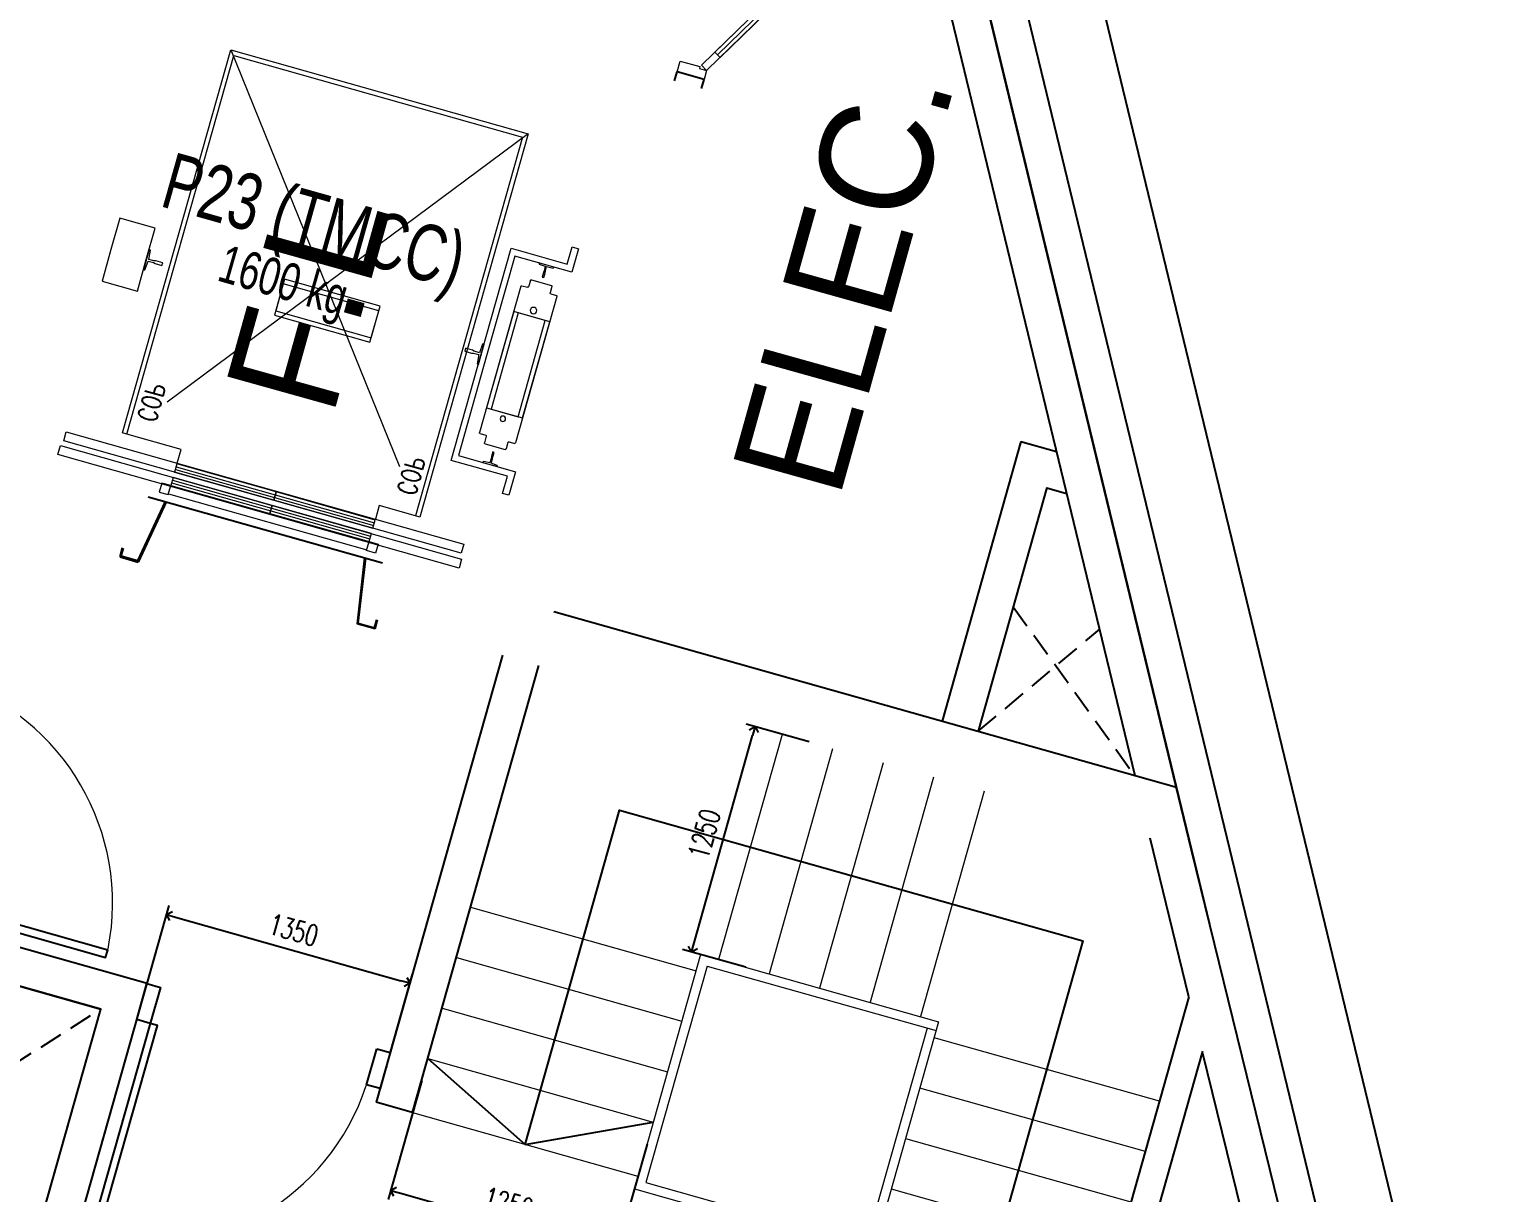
# Model space of a CAD drawing. Header units: millimetres. Extents: x -361675616 to 361246347, y -284141842 to 284396604.
# Drawn here: x -34347 to -26478, y 134293 to 140500 of the extents above; entities that cross this region are included whole.
import ezdxf
from ezdxf.enums import TextEntityAlignment as Align
from ezdxf.xclip import XClip

# ---------------------------------------------------------------- set-up
doc = ezdxf.new("R2010")
doc.units = ezdxf.units.MM
doc.header["$LTSCALE"] = 100
doc.header["$MEASUREMENT"] = 0
doc.header["$XCLIPFRAME"] = 0
for name, pattern in [('HIDDEN', [0.375, 0.25, -0.125]), ('Xref_NT1+NT2_MBDV Cot vach_220729$0$ACAD_ISO02W100', [15, 12, -3]), ('Xref_ST_MBDV Cot vach 30.7.2022$0$HIDDEN', [0.375, 0.25, -0.125])]:
    doc.linetypes.add(name, pattern=pattern)
for name, color, linetype in [('A-ANNO-ROOM', 50, 'Continuous'), ('A-CORE-OTLN', 160, 'Continuous'), ('A-FLOR-STRS', 1, 'Continuous'), ('A-FLOR-STRS-ARROW', 8, 'Continuous'), ('dien tich thong thuy', 3, 'Continuous'), ('KT-Net manh', 139, 'Continuous'), ('KT-Tuong', 1, 'Continuous'), ('Xref_NT1+NT2_MBDV Cot vach_220729$0$ccu12-Thay', 7, 'Continuous'), ('Xref_NT1+NT2_MBDV Cot vach_220729$0$KT-Net manh', 139, 'Continuous'), ('Xref_NT1+NT2_MBDV Cot vach_220729$0$KT-Text', 7, 'Continuous'), ('Xref_ST_MBDV Cot vach 30.7.2022$0$KT-Khuat', 9, 'Xref_ST_MBDV Cot vach 30.7.2022$0$HIDDEN'), ('Xref_ST_MBDV Cot vach 30.7.2022$0$KT-Text', 7, 'Continuous')]:
    doc.layers.add(name, color=color, linetype=linetype)
for name, color, linetype, lineweight in [('A-DOOR', 1, 'Continuous', 9), ('CUA', 37, 'Continuous', 13), ('Xref_NT1+NT2_MBDV Cot vach_220729$0$KT-Noi that', 36, 'Continuous', 9)]:
    doc.layers.add(name, color=color, linetype=linetype, lineweight=lineweight)
doc.styles.add('220126_HDN_HBA typical plan$0$211210_HDN_HBA_TYPICAL PLAN CORE OPT 1$0$HBA-Text', font='GOTHIC.TTF')
doc.styles.add('Xref_NT1+NT2_MBDV Cot vach_220729$0$Arial', font='arial.ttf', dxfattribs={"width": 0.7})
doc.styles.add('Xref_NT1+NT2_MBDV Cot vach_220729$0$ROMANS', font='ROMANS.SHX')
doc.styles.add('Xref_NT1+NT2_MBDV Cot vach_220729$0$xref.N.Cot vach tang N2$0$DIM', font='vnsimli.shx', dxfattribs={"width": 0.7})
doc.dimstyles.new('Xref_NT1+NT2_MBDV Cot vach_220729$0$xref.N.Cot vach tang N2$0$CCU 1-100 A1', dxfattribs={"dimscale": 100, "dimtxt": 2.2, "dimasz": 1, "dimexe": 1, "dimexo": 0, "dimgap": 1, "dimtad": 1, "dimdec": 0, "dimdsep": 46, "dimtxsty": 'Xref_NT1+NT2_MBDV Cot vach_220729$0$xref.N.Cot vach tang N2$0$DIM', "dimblk1": 'Xref_NT1+NT2_MBDV Cot vach_220729$0$xref.N.Cot vach tang N2$0$_ARCHTICK', "dimblk2": 'Xref_NT1+NT2_MBDV Cot vach_220729$0$xref.N.Cot vach tang N2$0$_ARCHTICK', "dimsah": 1, "dimcen": 0, "dimdle": 1, "dimclrd": 256, "dimclre": 256, "dimclrt": 31, "dimadec": 0, "dimazin": 0, "dimtfac": 1, "dimtdec": 0, "dimtix": 1, "dimtmove": 2, "dimatfit": 3, "dimldrblk": 'Xref_NT1+NT2_MBDV Cot vach_220729$0$xref.N.Cot vach tang N2$0$_ARCHTICK', "dimfxl": 8, "dimtolj": 1, "dimarcsym": 0})

# ---------------------------------------------------------------- blocks, each defined once
blk = doc.blocks.new('Xref_NT1+NT2_MBDV Cot vach_220729$0$TMCC')
at = {"layer": 'Xref_NT1+NT2_MBDV Cot vach_220729$0$KT-Noi that', "linetype": 'Continuous', "ltscale": 2}
for p, q in [((-1839.3, -261.4, 0), (-1839.3, -150.6, 0)), ((-1798.8, -146, 0), (-1834.7, -146, 0)), ((-1794.2, -141.4, 0), (-1794.2, -110.6, 0)), ((-978.4, -106, 0), (-1789.6, -106, 0)), ((-1652, -306, 0), (-1652, -106, 0)), ((-1652, -106, 0), (-1118, -106, 0)), ((-1652, -281, 0), (-1652, -131, 0)), ((-1652, -131, 0), (-1118, -131, 0)), ((-1118, -106, 0), (-1118, -306, 0)), ((-1118, -131, 0), (-1118, -281, 0)), ((-973.8, -141.4, 0), (-973.8, -110.6, 0)), ((-933.9, -146, 0), (-969.2, -146, 0)), ((-929.3, -261.4, 0), (-929.3, -150.6, 0)), ((-2515, -215, 0), (-2515, -2440, 0)), ((-2465, -215, 0), (-2515, -215, 0)), ((-2465, -2440, 0), (-2465, -215, 0)), ((-1938.3, -164.7, 0), (-1932.3, -167.2, 0)), ((-1938.3, -247.2, 0), (-1938.3, -164.7, 0)), ((-1932.3, -167.2, 0), (-1930.1, -202.2, 0)), ((-1930.1, -209.7, 0), (-1932.3, -244.7, 0)), ((-1930.1, -202.2, 0), (-1905.4, -202.2, 0)), ((-1905.4, -209.7, 0), (-1930.1, -209.7, 0)), ((-1905.4, -202.2, 0), (-1895.4, -202, 0)), ((-1895.4, -210.5, 0), (-1905.4, -209.7, 0)), ((-1895.4, -202, 0), (-1870, -201.5, 0)), ((-1870, -210.5, 0), (-1895.4, -210.5, 0)), ((-1870, -201.5, 0), (-1870, -210.5, 0)), ((-900, -210.5, 0), (-900, -201.5, 0)), ((-900, -201.5, 0), (-874.6, -201.5, 0)), ((-874.6, -210, 0), (-900, -210.5, 0)), ((-874.6, -201.5, 0), (-864.6, -202.2, 0)), ((-864.6, -209.7, 0), (-874.6, -210, 0)), ((-864.6, -202.2, 0), (-840, -202.2, 0)), ((-840, -209.7, 0), (-864.6, -209.7, 0)), ((-840, -202.2, 0), (-837.8, -167.2, 0)), ((-837.8, -244.7, 0), (-840, -209.7, 0)), ((-837.8, -167.2, 0), (-831.8, -164.7, 0)), ((-831.8, -164.7, 0), (-831.8, -247.2, 0)), ((-1932.3, -244.7, 0), (-1938.3, -247.2, 0)), ((-1798.8, -266, 0), (-1834.7, -266, 0)), ((-1794.2, -301.4, 0), (-1794.2, -270.6, 0)), ((-978.4, -306, 0), (-1789.6, -306, 0)), ((-1118, -281, 0), (-1652, -281, 0)), ((-1118, -306, 0), (-1652, -306, 0)), ((-973.8, -301.4, 0), (-973.8, -270.6, 0)), ((-933.9, -266, 0), (-969.2, -266, 0)), ((-831.8, -247.2, 0), (-837.8, -244.7, 0)), ((-1439.5, -419, 0), (-1442, -411, 0)), ((-1442, -411, 0), (-1328, -411, 0)), ((-1390, -423, 0), (-1439.5, -419, 0)), ((-1393, -462, 0), (-1390, -452, 0)), ((-1393, -500, 0), (-1393, -462, 0)), ((-1390, -452, 0), (-1390, -423, 0)), ((-1330.5, -419, 0), (-1380, -423, 0)), ((-1380, -423, 0), (-1380, -452, 0)), ((-1380, -452, 0), (-1377, -462, 0)), ((-1377, -462, 0), (-1377, -500, 0)), ((-1328, -411, 0), (-1330.5, -419, 0)), ((-185, -490, 0), (-2310, -490, 0)), ((-2310, -490, 0), (-2310, -515, 0)), ((-210, -515, 0), (-2310, -515, 0)), ((-2310, -515, 0), (-2310, -715, 0)), ((-1377, -500, 0), (-1393, -500, 0)), ((-210, -2115, 0), (-210, -515, 0)), ((-185, -2140, 0), (-185, -490, 0)), ((-2510, -665, 0), (-2560, -665, 0)), ((-2560, -665, 0), (-2560, -715, 0)), ((-2510, -715, 0), (-2510, -665, 0)), ((-2560, -715, 0), (-2510, -715, 0)), ((-2555, -1815, 0), (-2555, -715, 0)), ((-2310, -715, 0), (-2385, -715, 0)), ((-1485, -1000, 0), (-1285, -1000, 0)), ((-1485, -1530, 0), (-1485, -1000, 0)), ((-1460, -1000, 0), (-1310, -1000, 0)), ((-1460, -1530, 0), (-1460, -1000, 0)), ((-1310, -1000, 0), (-1310, -1530, 0)), ((-1285, -1000, 0), (-1285, -1530, 0)), ((-1285, -1530, 0), (-1485, -1530, 0)), ((-1310, -1530, 0), (-1460, -1530, 0)), ((-2560, -1865, 0), (-2560, -1815, 0)), ((-2560, -1815, 0), (-2510, -1815, 0)), ((-2510, -1865, 0), (-2560, -1865, 0)), ((-2510, -1815, 0), (-2510, -1865, 0)), ((-2385, -1815, 0), (-2310, -1815, 0)), ((-2310, -1815, 0), (-2310, -2115, 0)), ((-2310, -2115, 0), (-210, -2115, 0)), ((-2310, -2115, 0), (-2310, -2140, 0)), ((-2310, -2140, 0), (-185, -2140, 0)), ((-1393, -2218, 0), (-1393, -2180, 0)), ((-1393, -2180, 0), (-1377, -2180, 0)), ((-1377, -2180, 0), (-1377, -2218, 0)), ((-1442, -2269, 0), (-1439.5, -2261, 0)), ((-1328, -2269, 0), (-1442, -2269, 0)), ((-1439.5, -2261, 0), (-1390, -2257, 0)), ((-1390, -2228, 0), (-1393, -2218, 0)), ((-1390, -2257, 0), (-1390, -2228, 0)), ((-1377, -2218, 0), (-1380, -2228, 0)), ((-1380, -2228, 0), (-1380, -2257, 0)), ((-1380, -2257, 0), (-1330.5, -2261, 0)), ((-1330.5, -2261, 0), (-1328, -2269, 0)), ((-2515, -2440, 0), (-2465, -2440, 0))]:
    blk.add_line(p, q, dxfattribs=at)
at = {"layer": 'Xref_NT1+NT2_MBDV Cot vach_220729$0$KT-Noi that', "linetype": 'Xref_NT1+NT2_MBDV Cot vach_220729$0$ACAD_ISO02W100', "ltscale": 2}
for p, q in [((-185, -490, 0), (-2310, -2127.5, 0)), ((-185, -2140, 0), (-2310, -490, 0))]:
    blk.add_line(p, q, dxfattribs=at)
at = {"layer": 'Xref_NT1+NT2_MBDV Cot vach_220729$0$KT-Noi that', "linetype": 'Continuous', "ltscale": 2, "elevation": 0}
for points in [[(-1385, -411), (-796.8, -411), (-796.8, -100), (-701.8, -100), (-701.8, -65), (-831.8, -65), (-831.8, -381), (-1385, -381), (-1938.3, -381), (-1938.3, -65), (-2068.3, -65), (-2068.3, -100), (-1973.3, -100), (-1973.3, -411), (-1385, -411)], [(-2385, -2430), (-2385, -225), (-2435, -225), (-2435, -2430)], [(-2510, -715), (-2465, -715), (-2465, -1265), (-2510, -1265)], [(-2435, -715), (-2390, -715), (-2390, -1265), (-2435, -1265)], [(-2510, -1265), (-2465, -1265), (-2465, -1815), (-2510, -1815)], [(-2435, -1265), (-2390, -1265), (-2390, -1815), (-2435, -1815)], [(-1385, -2269), (-1210, -2269), (-1210, -2465), (-1385, -2465), (-1560, -2465), (-1560, -2269), (-1385, -2269)]]:
    blk.add_lwpolyline(points, close=True, dxfattribs=at)
for points in [[(-2495, -1265), (-2495, -715)], [(-2480, -1265), (-2480, -715)], [(-2420, -1265), (-2420, -715)], [(-2405, -1265), (-2405, -715)], [(-2495, -1815), (-2495, -1265)], [(-2480, -1815), (-2480, -1265)], [(-2420, -1815), (-2420, -1265)], [(-2405, -1815), (-2405, -1265)]]:
    blk.add_lwpolyline(points, dxfattribs=at)
at = {"layer": 'Xref_NT1+NT2_MBDV Cot vach_220729$0$KT-Noi that', "linetype": 'Continuous', "ltscale": 2}
for centre, radius in [((-1685, -206, 0), 14.5), ((-1085, -206, 0), 17.5)]:
    blk.add_circle(centre, radius, dxfattribs=at)
for centre, start, end in [((-1834.7, -150.6, 0), 90, 180), ((-1798.8, -141.4, 0), 270, 0), ((-1789.6, -110.6, 0), 90, 180), ((-978.4, -110.6, 0), 0, 90), ((-969.2, -141.4, 0), 180, 270), ((-933.9, -150.6, 0), 0, 90), ((-1834.7, -261.4, 0), 180, 270), ((-1798.8, -270.6, 0), 0, 90), ((-1789.6, -301.4, 0), 180, 270), ((-978.4, -301.4, 0), 270, 0), ((-969.2, -270.6, 0), 90, 180), ((-933.9, -261.4, 0), 270, 0)]:
    blk.add_arc(centre, 4.61, start, end, dxfattribs=at)
at = {"layer": 'Xref_NT1+NT2_MBDV Cot vach_220729$0$KT-Noi that', "linetype": 'Continuous', "ltscale": 2, "style": 'Xref_NT1+NT2_MBDV Cot vach_220729$0$ROMANS', "width": 0.75}
for p in [(-2110, -595, 0), (-2110, -2035, 0)]:
    blk.add_text('COP', height=100, dxfattribs=at).set_placement(p, align=Align.MIDDLE)
blk = doc.blocks.new('D--1350')
at = {"color": 8}
blk.add_arc((12617673.6, 597359.5, 0), 1253.7, 168.77539, 251.68586, dxfattribs=at)
at = {"layer": 'A-FLOR-STRS', "elevation": 0}
for points in [[(12617611.2, 597322.5), (12616456.7, 597649.9), (12616445.8, 597611.4), (12617600.3, 597284)], [(12617824, 597340.1), (12617803.6, 597268), (12617611.2, 597322.5), (12617631.6, 597394.7)], [(12617476.2, 596113.5), (12617455.8, 596041.3), (12617263.4, 596095.9), (12617283.8, 596168)]]:
    blk.add_lwpolyline(points, close=True, dxfattribs=at)
blk = doc.blocks.new('Xref_NT1+NT2_MBDV Cot vach_220729$0$xref.N.Cot vach tang N2$0$_Open90')
at = {"color": 0, "linetype": 'ByBlock', "lineweight": -2}
for p, q in [((0, 0), (-1, 0)), ((-0.5, 0.5), (0, 0)), ((0, 0), (-0.5, -0.5))]:
    blk.add_line(p, q, dxfattribs=at)
blk = doc.blocks.new('*D230')
at = {"layer": 'Defpoints', "color": 5, "transparency": 16777216}
for p, q in [((-3467.5, -31378.3), (-3647, -32013)), ((-2264.7, -31718.4), (-2444.2, -32353.1)), ((-3585.3, -31978.5), (-2478.7, -32291.4))]:
    blk.add_line(p, q, dxfattribs=at)
at = {"layer": 'Defpoints', "color": 0, "transparency": 16777216}
for p in [(-3467.5, -31378.3, 0), (-2264.7, -31718.4, 0), (-2430.6, -32305)]:
    blk.add_point(p, dxfattribs=at)
at = {"layer": 'Defpoints', "color": 5, "transparency": 16777216, "xscale": 49.99999999999999, "yscale": 49.99999999999999, "zscale": 49.99999999999999}
for p, rotation in [((-3633.4, -31964.9), 164.2098186843112), ((-2430.6, -32305), 344.2098186843112)]:
    blk.add_blockref('Xref_NT1+NT2_MBDV Cot vach_220729$0$xref.N.Cot vach tang N2$0$_Open90', p, dxfattribs=dict(at, rotation=rotation))
at = {"layer": 'Defpoints', "color": 5, "transparency": 16777216, "insert": (-3003.4, -32033.9), "char_height": 110, "attachment_point": 5, "rotation": 344.20982, "style": 'Xref_NT1+NT2_MBDV Cot vach_220729$0$xref.N.Cot vach tang N2$0$DIM'}
blk.add_mtext('\\A1;1250', dxfattribs=at)
blk = doc.blocks.new('Xref_NT1+NT2_MBDV Cot vach_220729$0$xref.N.Cot vach tang N2$0$_ARCHTICK')
at = {"color": 0, "linetype": 'ByBlock', "const_width": 0.15}
blk.add_lwpolyline([(-0.5, -0.5), (0.5, 0.5)], dxfattribs=at)
blk = doc.blocks.new('*D231')
at = {"layer": 'Defpoints', "color": 5, "transparency": 16777216}
for p, q in [((-1399.2, -29570.9), (-1736.3, -29476)), ((-2013.4, -30644.6), (-1701.7, -29537.7)), ((-1738, -30774.1), (-2075.1, -30679.2))]:
    blk.add_line(p, q, dxfattribs=at)
at = {"layer": 'Defpoints', "color": 0, "transparency": 16777216}
for p in [(-1688.1, -29489.6), (-1399.2, -29570.9, 0), (-1738, -30774.1, 0)]:
    blk.add_point(p, dxfattribs=at)
at = {"layer": 'Defpoints', "color": 5, "transparency": 16777216, "xscale": 50.00000000000001, "yscale": 50.00000000000001, "zscale": 50.00000000000001}
for p, rotation in [((-1688.1, -29489.6), 74.27272489195731), ((-2026.9, -30692.8), 254.2727248919573)]:
    blk.add_blockref('Xref_NT1+NT2_MBDV Cot vach_220729$0$xref.N.Cot vach tang N2$0$_Open90', p, dxfattribs=dict(at, rotation=rotation))
at = {"layer": 'Defpoints', "color": 5, "transparency": 16777216, "insert": (-1958.6, -30062.7), "char_height": 110, "attachment_point": 5, "rotation": 74.27272, "style": 'Xref_NT1+NT2_MBDV Cot vach_220729$0$xref.N.Cot vach tang N2$0$DIM'}
blk.add_mtext('\\A1;1250', dxfattribs=at)
blk = doc.blocks.new('*D232')
at = {"layer": 'Defpoints', "color": 5, "transparency": 16777216}
for p, q in [((-4933, -30861.3), (-4815.5, -30445.2)), ((-4781, -30506.9), (-3578, -30846.3)), ((-3633.7, -31228), (-3516.3, -30811.8))]:
    blk.add_line(p, q, dxfattribs=at)
at = {"layer": 'Defpoints', "color": 0, "transparency": 16777216}
for p in [(-4933, -30861.3, 0), (-3529.9, -30859.9), (-3633.7, -31228, 0)]:
    blk.add_point(p, dxfattribs=at)
at = {"layer": 'Defpoints', "color": 5, "transparency": 16777216, "xscale": 50, "yscale": 50, "zscale": 50}
for p, rotation in [((-4829.1, -30493.3), 164.2424887571415), ((-3529.9, -30859.9), 344.2424887571415)]:
    blk.add_blockref('Xref_NT1+NT2_MBDV Cot vach_220729$0$xref.N.Cot vach tang N2$0$_Open90', p, dxfattribs=dict(at, rotation=rotation))
at = {"layer": 'Defpoints', "color": 5, "transparency": 16777216, "insert": (-4151, -30575.6), "char_height": 110, "attachment_point": 5, "rotation": 344.24249, "style": 'Xref_NT1+NT2_MBDV Cot vach_220729$0$xref.N.Cot vach tang N2$0$DIM'}
blk.add_mtext('\\A1;1350', dxfattribs=at)
blk = doc.blocks.new('*U183')
blk.add_line((146.6, -32.7), (579.6, -282.7))
for points in [[(0, 150), (60, 150), (60, 40), (50, 40), (50, 0), (0, 0)], [(800, 150), (740, 150), (740, 40), (750, 40), (750, 0), (800, 0)], [(50, 0), (656.2, -350), (676.2, -315.4), (70, 34.6)], [(136.6, -50), (156.6, -15.4), (589.6, -265.4), (569.6, -300)]]:
    blk.add_lwpolyline(points, close=True)
at = {"linetype": 'HIDDEN'}
blk.add_arc((50, 0), 700, 324.95047, 0, dxfattribs=at)
blk = doc.blocks.new('ĂERWER')
at = {"layer": 'Xref_NT1+NT2_MBDV Cot vach_220729$0$KT-Text', "extrusion": (-7.84266e-08, 2.27976e-08, 1), "style": 'Xref_NT1+NT2_MBDV Cot vach_220729$0$Arial', "oblique": 360, "width": 0.7}
blk.add_text('P23 (TMCC)', height=300, rotation=344.22122, dxfattribs=at).set_placement((-32735.9, 139127.9, 0), align=Align.CENTER)
at = {"layer": 'Xref_NT1+NT2_MBDV Cot vach_220729$0$KT-Text', "style": 'Xref_NT1+NT2_MBDV Cot vach_220729$0$Arial', "width": 0.7}
blk.add_text('1600 kg', height=200, rotation=344, dxfattribs=at).set_placement((-32887.7, 138859, 0), align=Align.CENTER)
blk = doc.blocks.new('A$C418F5BC8')
at = {"layer": 'A-ANNO-ROOM', "insert": (648.1, 1090.8), "char_height": 600, "attachment_point": 2, "rotation": 50.44883, "style": '220126_HDN_HBA typical plan$0$211210_HDN_HBA_TYPICAL PLAN CORE OPT 1$0$HBA-Text'}
blk.add_mtext_dynamic_manual_height_columns('SL-S', width=722857412.874, gutter_width=9765.6, heights=[0], dxfattribs=at)
blk = doc.blocks.new('A$C2A6C5140')
at = {"layer": 'A-ANNO-ROOM', "insert": (731.4, 1190, 0), "char_height": 600, "attachment_point": 2, "rotation": 50.44883, "style": '220126_HDN_HBA typical plan$0$211210_HDN_HBA_TYPICAL PLAN CORE OPT 1$0$HBA-Text'}
blk.add_mtext_dynamic_manual_height_columns('2-BR', width=722857412.874, gutter_width=9765.6, heights=[0], dxfattribs=at)
blk = doc.blocks.new('A$C5388591E')
at = {"layer": 'A-ANNO-ROOM', "insert": (894.3, 842.2, 0), "char_height": 600, "attachment_point": 2, "rotation": 1.40647, "style": '220126_HDN_HBA typical plan$0$211210_HDN_HBA_TYPICAL PLAN CORE OPT 1$0$HBA-Text'}
blk.add_mtext_dynamic_manual_height_columns('3-BR', width=722857412.874, gutter_width=9765.6, heights=[0], dxfattribs=at)
blk = doc.blocks.new('A$C21AF0CCA')
at = {"layer": 'A-ANNO-ROOM', "insert": (1197.6, 814.7), "char_height": 600, "attachment_point": 2, "rotation": 0.10543, "style": '220126_HDN_HBA typical plan$0$211210_HDN_HBA_TYPICAL PLAN CORE OPT 1$0$HBA-Text'}
blk.add_mtext_dynamic_manual_height_columns('1-BR+', width=722857412.874, gutter_width=9765.6, heights=[0], dxfattribs=at)
blk = doc.blocks.new('A$C300D0CFC')
at = {"layer": 'A-CORE-OTLN'}
for p, q in [((-2533.7, -17034.3, 0), (737.8, -30544.7, 0)), ((-2646.3, -17419.3, 0), (339.9, -29751.4, 0)), ((-2762.1, -28874.8), (560.8, -29813.8)), ((-3036.2, -29109.2), (-3710.4, -31495.1)), ((-2843.7, -29163.5), (-3517.9, -31549.4)), ((-6329, -30465.1, 0), (-4933.6, -30859.4, 0)), ((-6383.4, -30657.6, 0), (-5180.5, -30997.5, 0)), ((-5368.7, -32399.3, 0), (-4933.6, -30859.4, 0)), ((-5561.1, -32344.7, 0), (-5180.5, -30997.5, 0)), ((-3517.9, -31549.4, 0), (-3710.4, -31495.1, 0))]:
    blk.add_line(p, q, dxfattribs=at)
at = {"layer": 'A-CORE-OTLN', "extrusion": (-1.34554e-06, -1.62929e-06, 1)}
blk.add_line((-3656.2, -31303.2, 0), (-3657.7, -31308.7, 0), dxfattribs=at)
at = {"layer": 'A-CORE-OTLN', "elevation": 0}
for points in [[(628.1, -30932.7), (420.6, -30085.9)], [(738.4, -30542.5), (737.8, -30544.7)], [(628.1, -30932.7), (-165, -33739.4)], [(-20.6, -33780.2), (702.1, -31222.7)]]:
    blk.add_lwpolyline(points, dxfattribs=at)
for points in [[(871.6, -34032.4, 0.022333), (1130.4, -32876.3, 0.086894), (1132.2, -32149.5), (641.8, -30148.5)], [(678.6, -33980, 0.022333), (933.5, -32841.4, 0.085999), (936.2, -32190.2), (700.5, -31228.2)]]:
    blk.add_lwpolyline(points, format="xyb", dxfattribs=at)
at = {"layer": 'A-CORE-OTLN', "extrusion": (-1.34554e-06, -1.62929e-06, 1), "elevation": 0.1}
blk.add_lwpolyline([(-6383.4, -30657.6), (-6764.1, -32005), (-5561.1, -32344.7), (-5180.5, -30997.5)], close=True, dxfattribs=at)
at = {"layer": 'A-DOOR', "extrusion": (-1.34554e-06, -1.62929e-06, 1)}
for p, q in [((-1544, -29531.7, 0), (-1882.5, -30733.7, 0)), ((-1274.5, -29607.6, 0), (-1613, -30809.6, 0)), ((-1005, -29683.5, 0), (-1343.5, -30885.5, 0)), ((-735.5, -29759.4, 0), (-1074, -30961.4, 0)), ((-465.9, -29835.3, 0), (-804.4, -31037.3, 0)), ((-3206.2, -30452.9, 0), (-2003.2, -30792.8, 0)), ((-3282.3, -30722.3, 0), (-2079.3, -31062.3, 0)), ((-1978.8, -30706.6, 0), (-2332.1, -31956.8, 0)), ((-1978.8, -30706.6, 0), (-708.5, -31065.6, 0)), ((-1944.3, -30768.3, 0), (-2270.4, -31922.3, 0)), ((-1944.3, -30768.3, 0), (-721.7, -31112.5, 0)), ((-3358.4, -30991.8, 0), (-2155.4, -31331.7, 0)), ((-3434.6, -31261.2, 0), (-2231.6, -31601.2, 0)), ((-3516.1, -31549.9, 0), (-2313.2, -31889.9, 0)), ((-2270.4, -31922.3, 0), (-1048.1, -32267.7, 0)), ((-2332.1, -31956.8, 0), (-1061.7, -32315.8, 0))]:
    blk.add_line(p, q, dxfattribs=at)
at = {"layer": 'A-DOOR', "extrusion": (2.93853e-07, -2.09254e-06, 1)}
for p, q in [((-708.5, -31065.6, 0), (-1061.7, -32315.8, 0)), ((-770.2, -31100, 0), (-1096.3, -32254.1, 0))]:
    blk.add_line(p, q, dxfattribs=at)
at = {"layer": 'A-DOOR', "extrusion": (2.97615e-07, -2.09201e-06, 1)}
for p, q in [((471.1, -31488.4, 0), (-732.5, -31150.7, 0)), ((395.4, -31758, 0), (-808.2, -31420.3, 0)), ((319.8, -32027.6, 0), (-883.8, -31689.9, 0)), ((244.1, -32297.2, 0), (-959.5, -31959.4, 0))]:
    blk.add_line(p, q, dxfattribs=at)
at = {"layer": 'A-FLOR-STRS-ARROW'}
for p, q in [((-3434.6, -31261.2, 0), (-2914.7, -31719.9, 0)), ((-2914.7, -31719.9, 0), (-2231.6, -31601.2, 0))]:
    blk.add_line(p, q, dxfattribs=at)
at = {"layer": 'A-FLOR-STRS-ARROW', "elevation": 0}
blk.add_lwpolyline([(-2914.6, -31719.7), (-2412, -29935.7), (62, -30632.7), (-628.1, -33087.3), (-2406.2, -32584.9)], dxfattribs=at)
at = {"layer": 'KT-Tuong'}
for p, q in [((-2117.9, -26043.3), (-2104.3, -25995.2)), ((-1960, -26036), (-2104.3, -25995.2)), ((-1973.5, -26084.1), (-1960, -26036)), ((-269.1, -27968.6), (-78.8, -28022.4)), ((-130.8, -28215.5), (-24.7, -28245.5))]:
    blk.add_line(p, q, dxfattribs=at)
at = {"layer": 'KT-Tuong', "extrusion": (-1.34554e-06, -1.62929e-06, 1)}
for p, q in [((-269.1, -27968.6, -0.1), (-689.2, -29460.6, -0.1)), ((-130.4, -28213.9, -0.1), (-496.7, -29515, -0.1))]:
    blk.add_line(p, q, dxfattribs=at)
at = {"layer": 'Xref_ST_MBDV Cot vach 30.7.2022$0$KT-Khuat', "linetype": 'Xref_ST_MBDV Cot vach 30.7.2022$0$HIDDEN', "ltscale": 5}
for p, q in [((-309.6, -28850.5, 0), (340.2, -29752.4, 0)), ((-496.7, -29515, -0.1), (152.1, -28970, 0))]:
    blk.add_line(p, q, dxfattribs=at)
at = {"layer": 'Xref_ST_MBDV Cot vach 30.7.2022$0$KT-Khuat', "linetype": 'Xref_ST_MBDV Cot vach 30.7.2022$0$HIDDEN', "ltscale": 5, "extrusion": (-1.34554e-06, -1.62929e-06, 1)}
blk.add_line((-6764.1, -32005, 0), (-5180.5, -30997.5, 0), dxfattribs=at)
at = {"layer": 'A-DOOR'}
for p, rotation in [((12611302.2, 566927.9, 0), 179.9999999993667), ((592406.1, -12648685.1, 0), 90)]:
    blk.add_blockref('D--1350', p, dxfattribs=dict(at, rotation=rotation))
at = {"layer": 'CUA', "extrusion": (-5.16527e-05, 1.45956e-05, 1), "rotation": 74.22122043083154}
blk.add_blockref('*U183', (-1960, -26036, -0.3), dxfattribs=at)
at = {"layer": 'A-ANNO-ROOM', "extrusion": (1.04121e-06, -2.94176e-07, 1), "char_height": 600, "attachment_point": 2, "text_direction": (0.26887, 0.963176, 0), "style": '220126_HDN_HBA typical plan$0$211210_HDN_HBA_TYPICAL PLAN CORE OPT 1$0$HBA-Text'}
for s, insert in [('{\\C2;ELEC.}', (-1507.7, -27008.3)), ('{\\C2;F.L}', (-4366.5, -27126.7, 0))]:
    blk.add_mtext_dynamic_manual_height_columns(s, width=2474.583, gutter_width=6.25, heights=[0], dxfattribs=dict(at, insert=insert))
at = {"layer": 'Defpoints', "color": 5}
for p1, p2, distance, picture, middle in [((-1738, -30774.1, 0), (-1399.2, -29570.9, 0), 300.1, '*D231', (-1958.6, -30062.7, 0)), ((-4933, -30861.3, 0), (-3633.7, -31228, 0), 382.4, '*D232', (-4151, -30575.6, 0)), ((-3467.5, -31378.3, 0), (-2264.7, -31718.4, 0), -609.6, '*D230', (-3003.4, -32033.9, 0))]:
    dim = blk.add_aligned_dim(p1=p1, p2=p2, distance=distance, dimstyle='Xref_NT1+NT2_MBDV Cot vach_220729$0$xref.N.Cot vach tang N2$0$CCU 1-100 A1', override={"dimscale": 50, "dimblk1": 'Xref_NT1+NT2_MBDV Cot vach_220729$0$xref.N.Cot vach tang N2$0$_Open90', "dimblk2": 'Xref_NT1+NT2_MBDV Cot vach_220729$0$xref.N.Cot vach tang N2$0$_Open90', "dimclrd": 5, "dimclre": 5, "dimclrt": 5, "dimlwd": 65535, "dimlwe": 65535}, dxfattribs=at)
    dim.commit()
    dim.dimension.update_dxf_attribs({"geometry": picture, "text_midpoint": middle})

msp = doc.modelspace()

# ---------------------------------------------------------------- linework, layer by layer
at = {"layer": 'Xref_NT1+NT2_MBDV Cot vach_220729$0$ccu12-Thay'}
for p, q in [((-26855.1, 133348.3), (-32343.2, 156013, 0)), ((-27260.5, 133323), (-32727.9, 155902, 0))]:
    msp.add_line(p, q, dxfattribs=at)
at = {"layer": 'Xref_NT1+NT2_MBDV Cot vach_220729$0$ccu12-Thay', "elevation": 0}
msp.add_lwpolyline([(-41014.8, 85871.8), (-27947.3, 132116.7, 0.024688), (-27655.3, 133393.1, 0.086894), (-27653.5, 134120), (-28143.8, 136121), (-32861.9, 155605.6, 0.771545), (-41527.2, 155769.7), (-55361.5, 106818)], format="xyb", dxfattribs=at)
at = {"layer": 'Xref_NT1+NT2_MBDV Cot vach_220729$0$KT-Net manh'}
for p, q in [((-33621.8, 137980.7), (-33769.4, 137663.9)), ((-33616.8, 137979.3), (-33767, 137658)), ((-33713, 138006.5), (-32462, 137653)), ((-33863.1, 137685.2), (-33767, 137658)), ((-32558.2, 137680.2), (-32598.3, 137327.8)), ((-32553.3, 137678.8), (-32593.3, 137331.6)), ((-32502.3, 137300.7), (-32598.3, 137327.8))]:
    msp.add_line(p, q, dxfattribs=at)
at = {"layer": 'Xref_NT1+NT2_MBDV Cot vach_220729$0$KT-Net manh', "elevation": 0}
for points in [[(-33863.1, 137685.2), (-33849.5, 137733.3)], [(-33769.4, 137663.9), (-33856.9, 137688.6), (-33844.7, 137731.9)], [(-32593.3, 137331.6), (-32505.8, 137306.8), (-32493.5, 137350.1)], [(-32502.3, 137300.7), (-32488.7, 137348.8)]]:
    msp.add_lwpolyline(points, dxfattribs=at)

# ---------------------------------------------------------------- block references
at = {"layer": 'A-ANNO-ROOM'}
for p in [(-189530.7, 172460.4, 0), (-190889.2, 167537.1, 0), (-200792.6, 136225.8, 0)]:
    msp.add_blockref('A$C21AF0CCA', p, dxfattribs=at)
at = {"layer": 'dien tich thong thuy'}
for name, p in [('A$C418F5BC8', (-193627.8, 162535.8, 0)), ('A$C418F5BC8', (-196423.1, 158761.1, 0)), ('A$C2A6C5140', (-184324.1, 156728, 0)), ('A$C418F5BC8', (-197159, 154394.3, 0)), ('A$C418F5BC8', (-196884, 150046.2, 0)), ('A$C2A6C5140', (-186961.9, 149139.9, 0)), ('A$C418F5BC8', (-198454.1, 145456, 0)), ('A$C418F5BC8', (-199748, 141469.3, 0)), ('A$C2A6C5140', (-189508.6, 140127.3, 0)), ('A$C2A6C5140', (-191916.6, 131438.4, 0)), ('A$C2A6C5140', (-194202.5, 124603.3, 0)), ('A$C2A6C5140', (-196141.2, 116842.5, 0)), ('A$C5388591E', (-189972.9, 179563.6, 0)), ('A$C5388591E', (-206737.7, 115340.5, 0))]:
    msp.add_blockref(name, p, dxfattribs=at)
at = {"layer": 'KT-Net manh'}
msp.add_blockref('A$C300D0CFC', (-28785.7, 166269.5), dxfattribs=at)
at = {"layer": 'Xref_NT1+NT2_MBDV Cot vach_220729$0$KT-Noi that', "xscale": -1, "rotation": 254.2212204098468}
msp.add_blockref('Xref_NT1+NT2_MBDV Cot vach_220729$0$TMCC', (-31163.2, 139987.8), dxfattribs=at)
at = {"layer": 'Xref_ST_MBDV Cot vach 30.7.2022$0$KT-Text'}
ref = msp.add_blockref('ĂERWER', (-130.2, 207.8, 0), dxfattribs=at)
XClip(ref).set_block_clipping_path([(-145481.4968165714, 62681.6150321455), (6518.5031834296, 171203.0065159942)])

doc.saveas('drawing.dxf')
